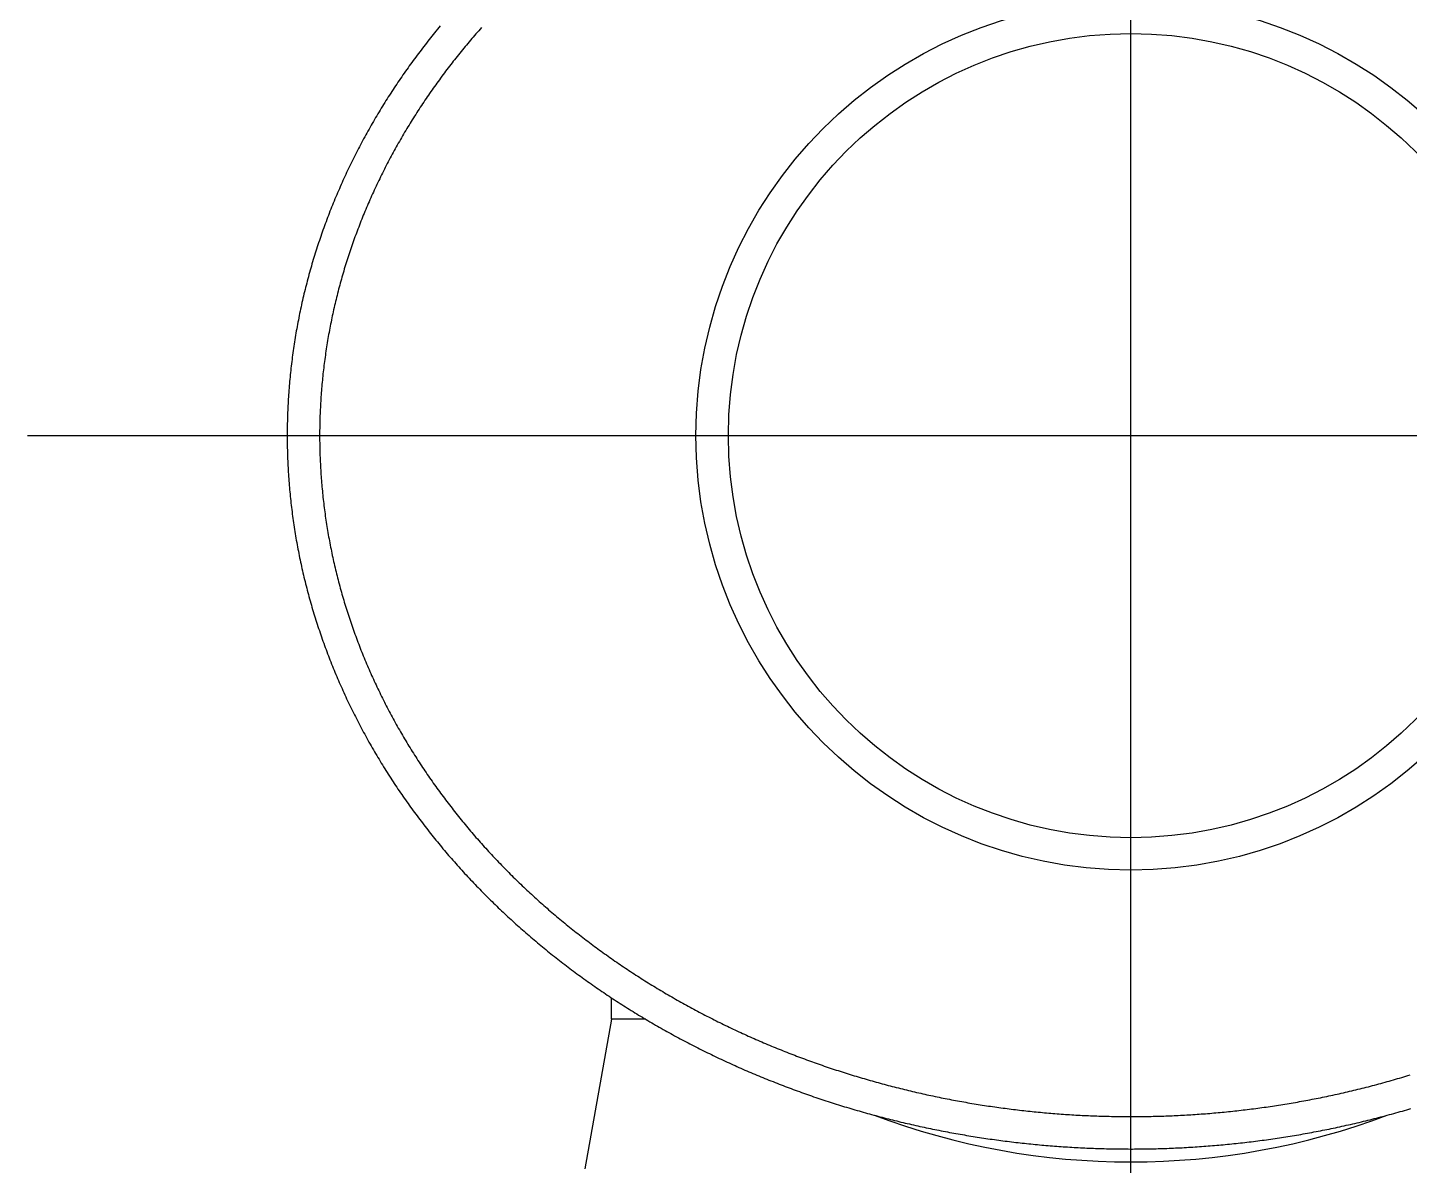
# Model space of a CAD drawing. Extents: x -10.3 to 48.9, y -18.9 to 23.3.
# Drawn here: x 31.92 to 42.57, y 10.07 to 18.85 of the extents above; entities that cross this region are included whole.
import ezdxf

# ---------------------------------------------------------------- set-up
doc = ezdxf.new("R2010")
doc.units = 0
doc.linetypes.add('CENTER', pattern=[50.8, 31.75, -6.35, 6.35, -6.35])
doc.layers.get('0').update_dxf_attribs({"linetype": 'CONTINUOUS'})
doc.layers.add('CENTER', color=1, linetype='CENTER')

msp = doc.modelspace()

# ---------------------------------------------------------------- linework, layer by layer
at = {"color": 7, "linetype": 'CONTINUOUS'}
for p, q in [((36.419786, 11.2), (36.419786, 11.364752)), ((36.419786, 11.2), (36.21394, 10.047263)), ((36.682548, 11.2), (36.419786, 11.2))]:
    msp.add_line(p, q, dxfattribs=at)
at = {"color": 7}
for points in [[(35.0985, 18.8585, 0), (35.0877, 18.8455, 0), (35.077, 18.8324, 0), (35.0663, 18.8194, 0), (35.0557, 18.8062, 0), (35.045, 18.7931, 0), (35.0345, 18.7799, 0), (35.0239, 18.7666, 0), (35.0134, 18.7534, 0), (35.003, 18.7401, 0), (34.9926, 18.7267, 0), (34.9822, 18.7134, 0), (34.9718, 18.7, 0), (34.9615, 18.6865, 0), (34.9513, 18.673, 0), (34.9411, 18.6595, 0), (34.9309, 18.646, 0), (34.9207, 18.6324, 0), (34.9106, 18.6188, 0), (34.9006, 18.6052, 0), (34.8906, 18.5915, 0), (34.8806, 18.5778, 0), (34.8707, 18.5641, 0), (34.8608, 18.5503, 0), (34.8509, 18.5365, 0), (34.8411, 18.5227, 0), (34.8313, 18.5088, 0), (34.8216, 18.4949, 0), (34.8119, 18.481, 0), (34.8023, 18.467, 0), (34.7927, 18.453, 0), (34.7831, 18.439, 0), (34.7736, 18.4249, 0), (34.7641, 18.4108, 0), (34.7547, 18.3967, 0), (34.7453, 18.3825, 0), (34.736, 18.3683, 0), (34.7267, 18.3541, 0), (34.7174, 18.3398, 0), (34.7082, 18.3256, 0), (34.6991, 18.3112, 0), (34.6899, 18.2969, 0), (34.6809, 18.2825, 0), (34.6718, 18.2681, 0), (34.6629, 18.2536, 0), (34.6539, 18.2391, 0), (34.645, 18.2246, 0), (34.6362, 18.2101, 0), (34.6274, 18.1955, 0), (34.6186, 18.1809, 0), (34.6099, 18.1662, 0), (34.6012, 18.1515, 0), (34.5926, 18.1368, 0), (34.584, 18.1221, 0), (34.5755, 18.1073, 0), (34.567, 18.0925, 0), (34.5586, 18.0777, 0), (34.5502, 18.0628, 0), (34.5418, 18.0479, 0), (34.5335, 18.033, 0), (34.5253, 18.018, 0), (34.5171, 18.003, 0), (34.5089, 17.988, 0), (34.5008, 17.973, 0), (34.4928, 17.9579, 0), (34.4848, 17.9428, 0), (34.4768, 17.9276, 0), (34.4689, 17.9125, 0), (34.4611, 17.8973, 0), (34.4533, 17.882, 0), (34.4455, 17.8668, 0), (34.4378, 17.8515, 0), (34.4302, 17.8362, 0), (34.4226, 17.8209, 0), (34.415, 17.8055, 0), (34.4075, 17.7901, 0), (34.4001, 17.7747, 0), (34.3927, 17.7593, 0), (34.3853, 17.7438, 0), (34.378, 17.7283, 0), (34.3708, 17.7128, 0), (34.3636, 17.6973, 0), (34.3565, 17.6817, 0), (34.3494, 17.6661, 0), (34.3424, 17.6505, 0), (34.3354, 17.6348, 0), (34.3285, 17.6191, 0), (34.3216, 17.6035, 0), (34.3148, 17.5877, 0), (34.308, 17.572, 0), (34.3013, 17.5562, 0), (34.2946, 17.5404, 0), (34.288, 17.5246, 0), (34.2815, 17.5088, 0), (34.275, 17.4929, 0), (34.2685, 17.477, 0), (34.2621, 17.4611, 0), (34.2558, 17.4452, 0), (34.2495, 17.4292, 0), (34.2433, 17.4133, 0), (34.2371, 17.3973, 0), (34.231, 17.3813, 0), (34.225, 17.3652, 0), (34.219, 17.3492, 0), (34.213, 17.3331, 0), (34.2071, 17.317, 0), (34.2013, 17.3009, 0), (34.1955, 17.2847, 0), (34.1898, 17.2686, 0), (34.1842, 17.2524, 0), (34.1785, 17.2362, 0), (34.173, 17.2199, 0), (34.1675, 17.2037, 0), (34.1621, 17.1874, 0), (34.1567, 17.1712, 0), (34.1514, 17.1549, 0), (34.1461, 17.1386, 0), (34.1409, 17.1222, 0), (34.1358, 17.1059, 0), (34.1307, 17.0895, 0), (34.1256, 17.0731, 0), (34.1207, 17.0567, 0), (34.1158, 17.0403, 0), (34.1109, 17.0238, 0), (34.1061, 17.0074, 0), (34.1014, 16.9909, 0), (34.0967, 16.9744, 0), (34.0921, 16.9579, 0), (34.0875, 16.9414, 0), (34.083, 16.9249, 0), (34.0786, 16.9083, 0), (34.0742, 16.8918, 0), (34.0699, 16.8752, 0), (34.0656, 16.8586, 0), (34.0614, 16.842, 0), (34.0573, 16.8253, 0), (34.0532, 16.8087, 0), (34.0492, 16.7921, 0), (34.0453, 16.7754, 0), (34.0414, 16.7587, 0), (34.0375, 16.742, 0), (34.0338, 16.7253, 0), (34.03, 16.7086, 0), (34.0264, 16.6919, 0), (34.0228, 16.6752, 0), (34.0193, 16.6584, 0), (34.0158, 16.6416, 0), (34.0124, 16.6249, 0), (34.009, 16.6081, 0), (34.0058, 16.5913, 0), (34.0025, 16.5745, 0), (33.9994, 16.5577, 0), (33.9963, 16.5409, 0), (33.9932, 16.524, 0), (33.9902, 16.5072, 0), (33.9873, 16.4903, 0), (33.9845, 16.4735, 0), (33.9817, 16.4566, 0), (33.9789, 16.4397, 0), (33.9762, 16.4228, 0), (33.9736, 16.4059, 0), (33.9711, 16.389, 0), (33.9686, 16.3721, 0), (33.9662, 16.3552, 0), (33.9638, 16.3383, 0), (33.9615, 16.3213, 0), (33.9592, 16.3044, 0), (33.957, 16.2874, 0), (33.9549, 16.2705, 0), (33.9529, 16.2535, 0), (33.9509, 16.2365, 0), (33.9489, 16.2196, 0), (33.9471, 16.2026, 0), (33.9452, 16.1856, 0), (33.9435, 16.1686, 0), (33.9418, 16.1516, 0), (33.9402, 16.1346, 0), (33.9386, 16.1176, 0), (33.9371, 16.1006, 0), (33.9357, 16.0836, 0), (33.9343, 16.0665, 0), (33.933, 16.0495, 0), (33.9317, 16.0325, 0), (33.9305, 16.0155, 0), (33.9294, 15.9984, 0), (33.9283, 15.9814, 0), (33.9273, 15.9643, 0), (33.9264, 15.9473, 0), (33.9255, 15.9303, 0), (33.9247, 15.9132, 0), (33.9239, 15.8962, 0), (33.9232, 15.8791, 0), (33.9226, 15.862, 0), (33.922, 15.845, 0), (33.9215, 15.8279, 0), (33.9211, 15.8109, 0), (33.9207, 15.7938, 0), (33.9204, 15.7768, 0), (33.9202, 15.7597, 0), (33.92, 15.7426, 0), (33.9199, 15.7256, 0), (33.9198, 15.7085, 0), (33.9198, 15.6915, 0), (33.9199, 15.6744, 0), (33.92, 15.6573, 0), (33.9202, 15.6403, 0), (33.9204, 15.6232, 0), (33.9207, 15.6062, 0), (33.9211, 15.5891, 0), (33.9216, 15.572, 0), (33.9221, 15.555, 0), (33.9226, 15.5379, 0), (33.9233, 15.5209, 0), (33.924, 15.5038, 0), (33.9247, 15.4868, 0), (33.9255, 15.4697, 0), (33.9264, 15.4527, 0), (33.9273, 15.4356, 0), (33.9283, 15.4186, 0), (33.9294, 15.4016, 0), (33.9305, 15.3845, 0), (33.9317, 15.3675, 0), (33.933, 15.3505, 0), (33.9343, 15.3334, 0), (33.9357, 15.3164, 0), (33.9371, 15.2994, 0), (33.9386, 15.2824, 0), (33.9402, 15.2654, 0), (33.9418, 15.2484, 0), (33.9435, 15.2314, 0), (33.9452, 15.2144, 0), (33.9471, 15.1974, 0), (33.9489, 15.1804, 0), (33.9509, 15.1635, 0), (33.9529, 15.1465, 0), (33.9549, 15.1295, 0), (33.957, 15.1126, 0), (33.9592, 15.0956, 0), (33.9615, 15.0787, 0), (33.9638, 15.0617, 0), (33.9661, 15.0448, 0), (33.9686, 15.0279, 0), (33.971, 15.011, 0), (33.9736, 14.9941, 0), (33.9762, 14.9772, 0), (33.9789, 14.9603, 0), (33.9816, 14.9434, 0), (33.9844, 14.9265, 0), (33.9873, 14.9097, 0), (33.9902, 14.8928, 0), (33.9932, 14.876, 0), (33.9962, 14.8592, 0), (33.9993, 14.8423, 0), (34.0025, 14.8255, 0), (34.0057, 14.8087, 0), (34.009, 14.7919, 0), (34.0124, 14.7751, 0), (34.0158, 14.7584, 0), (34.0192, 14.7416, 0), (34.0228, 14.7249, 0), (34.0264, 14.7081, 0), (34.03, 14.6914, 0), (34.0337, 14.6747, 0), (34.0375, 14.658, 0), (34.0413, 14.6413, 0), (34.0452, 14.6246, 0), (34.0492, 14.6079, 0), (34.0532, 14.5913, 0), (34.0573, 14.5747, 0), (34.0614, 14.558, 0), (34.0656, 14.5414, 0), (34.0699, 14.5248, 0), (34.0742, 14.5083, 0), (34.0786, 14.4917, 0), (34.083, 14.4751, 0), (34.0875, 14.4586, 0), (34.0921, 14.4421, 0), (34.0967, 14.4256, 0), (34.1014, 14.4091, 0), (34.1061, 14.3926, 0), (34.1109, 14.3762, 0), (34.1158, 14.3597, 0), (34.1207, 14.3433, 0), (34.1257, 14.3269, 0), (34.1307, 14.3105, 0), (34.1358, 14.2941, 0), (34.1409, 14.2778, 0), (34.1461, 14.2615, 0), (34.1514, 14.2451, 0), (34.1567, 14.2288, 0), (34.1621, 14.2126, 0), (34.1675, 14.1963, 0), (34.173, 14.1801, 0), (34.1786, 14.1638, 0), (34.1842, 14.1476, 0), (34.1898, 14.1314, 0), (34.1955, 14.1153, 0), (34.2013, 14.0991, 0), (34.2072, 14.083, 0), (34.213, 14.0669, 0), (34.219, 14.0508, 0), (34.225, 14.0348, 0), (34.231, 14.0187, 0), (34.2371, 14.0027, 0), (34.2433, 13.9867, 0), (34.2495, 13.9707, 0), (34.2558, 13.9548, 0), (34.2621, 13.9389, 0), (34.2685, 13.9229, 0), (34.275, 13.9071, 0), (34.2814, 13.8912, 0), (34.288, 13.8754, 0), (34.2946, 13.8595, 0), (34.3013, 13.8437, 0), (34.308, 13.828, 0), (34.3147, 13.8122, 0), (34.3215, 13.7965, 0), (34.3284, 13.7808, 0), (34.3353, 13.7651, 0), (34.3423, 13.7495, 0), (34.3493, 13.7339, 0), (34.3564, 13.7183, 0), (34.3636, 13.7027, 0), (34.3707, 13.6872, 0), (34.378, 13.6716, 0), (34.3853, 13.6562, 0), (34.3926, 13.6407, 0), (34.4, 13.6252, 0), (34.4075, 13.6098, 0), (34.415, 13.5944, 0), (34.4225, 13.5791, 0), (34.4301, 13.5638, 0), (34.4378, 13.5485, 0), (34.4455, 13.5332, 0), (34.4532, 13.5179, 0), (34.461, 13.5027, 0), (34.4689, 13.4875, 0), (34.4768, 13.4724, 0), (34.4848, 13.4572, 0), (34.4928, 13.4421, 0), (34.5008, 13.4271, 0), (34.5089, 13.412, 0), (34.5171, 13.397, 0), (34.5253, 13.382, 0), (34.5335, 13.3671, 0), (34.5418, 13.3522, 0), (34.5501, 13.3373, 0), (34.5585, 13.3224, 0), (34.567, 13.3076, 0), (34.5754, 13.2928, 0), (34.584, 13.278, 0), (34.5925, 13.2633, 0), (34.6012, 13.2486, 0), (34.6098, 13.2339, 0), (34.6185, 13.2193, 0), (34.6273, 13.2046, 0), (34.6361, 13.1901, 0), (34.645, 13.1755, 0), (34.6539, 13.161, 0), (34.6628, 13.1465, 0), (34.6718, 13.132, 0), (34.6808, 13.1176, 0), (34.6899, 13.1032, 0), (34.699, 13.0889, 0), (34.7082, 13.0745, 0), (34.7174, 13.0602, 0), (34.7267, 13.046, 0), (34.736, 13.0317, 0), (34.7453, 13.0175, 0), (34.7547, 13.0034, 0), (34.7641, 12.9892, 0), (34.7736, 12.9751, 0), (34.7831, 12.9611, 0), (34.7927, 12.947, 0), (34.8023, 12.933, 0), (34.8119, 12.919, 0), (34.8216, 12.9051, 0), (34.8314, 12.8912, 0), (34.8411, 12.8773, 0), (34.851, 12.8635, 0), (34.8608, 12.8497, 0), (34.8707, 12.8359, 0), (34.8806, 12.8221, 0), (34.8906, 12.8084, 0), (34.9006, 12.7947, 0), (34.9107, 12.7811, 0), (34.9208, 12.7675, 0), (34.931, 12.7539, 0), (34.9411, 12.7404, 0), (34.9514, 12.7269, 0), (34.9616, 12.7134, 0), (34.9719, 12.7, 0), (34.9823, 12.6866, 0), (34.9926, 12.6732, 0), (35.0031, 12.6598, 0), (35.0135, 12.6465, 0), (35.024, 12.6333, 0), (35.0346, 12.62, 0), (35.0451, 12.6068, 0), (35.0557, 12.5937, 0), (35.0664, 12.5806, 0), (35.0771, 12.5675, 0), (35.0878, 12.5544, 0), (35.0986, 12.5414, 0), (35.1094, 12.5284, 0), (35.1202, 12.5154, 0), (35.1311, 12.5025, 0), (35.142, 12.4896, 0), (35.1529, 12.4768, 0), (35.1639, 12.464, 0), (35.175, 12.4512, 0), (35.186, 12.4384, 0), (35.1971, 12.4257, 0), (35.2083, 12.413, 0), (35.2194, 12.4004, 0), (35.2306, 12.3878, 0), (35.2419, 12.3752, 0), (35.2532, 12.3627, 0), (35.2645, 12.3502, 0), (35.2758, 12.3377, 0), (35.2872, 12.3252, 0), (35.2987, 12.3128, 0), (35.3101, 12.3005, 0), (35.3216, 12.2881, 0), (35.3332, 12.2758, 0), (35.3447, 12.2636, 0), (35.3563, 12.2513, 0), (35.368, 12.2391, 0), (35.3796, 12.227, 0), (35.3913, 12.2148, 0), (35.4031, 12.2027, 0), (35.4149, 12.1907, 0), (35.4267, 12.1786, 0), (35.4385, 12.1667, 0), (35.4504, 12.1547, 0), (35.4623, 12.1428, 0), (35.4743, 12.1309, 0), (35.4862, 12.119, 0), (35.4983, 12.1072, 0), (35.5103, 12.0954, 0), (35.5224, 12.0837, 0), (35.5345, 12.072, 0), (35.5466, 12.0603, 0), (35.5588, 12.0487, 0), (35.571, 12.0371, 0), (35.5833, 12.0255, 0), (35.5956, 12.0139, 0), (35.6079, 12.0024, 0), (35.6202, 11.991, 0), (35.6326, 11.9795, 0), (35.645, 11.9681, 0), (35.6574, 11.9568, 0), (35.6699, 11.9455, 0), (35.6824, 11.9342, 0), (35.6949, 11.9229, 0), (35.7075, 11.9117, 0), (35.7201, 11.9005, 0), (35.7327, 11.8894, 0), (35.7454, 11.8782, 0), (35.7581, 11.8672, 0), (35.7708, 11.8561, 0), (35.7835, 11.8451, 0), (35.7963, 11.8341, 0), (35.8091, 11.8232, 0), (35.822, 11.8123, 0), (35.8348, 11.8014, 0), (35.8477, 11.7906, 0), (35.8607, 11.7798, 0), (35.8736, 11.769, 0), (35.8866, 11.7583, 0), (35.8996, 11.7476, 0), (35.9127, 11.737, 0), (35.9257, 11.7264, 0), (35.9388, 11.7158, 0), (35.952, 11.7052, 0), (35.9651, 11.6947, 0), (35.9783, 11.6843, 0), (35.9915, 11.6738, 0), (36.0048, 11.6634, 0), (36.0181, 11.653, 0), (36.0314, 11.6427, 0), (36.0447, 11.6324, 0), (36.058, 11.6222, 0), (36.0714, 11.6119, 0), (36.0848, 11.6018, 0), (36.0983, 11.5916, 0), (36.1118, 11.5815, 0), (36.1252, 11.5714, 0), (36.1388, 11.5614, 0), (36.1523, 11.5514, 0), (36.1659, 11.5414, 0), (36.1795, 11.5315, 0), (36.1931, 11.5216, 0), (36.2068, 11.5117, 0), (36.2204, 11.5019, 0), (36.2342, 11.4921, 0), (36.2479, 11.4824, 0), (36.2616, 11.4727, 0), (36.2754, 11.463, 0), (36.2892, 11.4533, 0), (36.3031, 11.4437, 0), (36.3169, 11.4342, 0), (36.3308, 11.4246, 0), (36.3447, 11.4151, 0), (36.3586, 11.4057, 0), (36.3726, 11.3963, 0), (36.3866, 11.3869, 0), (36.4006, 11.3775, 0), (36.4146, 11.3682, 0), (36.4286, 11.3589, 0), (36.4427, 11.3497, 0), (36.4568, 11.3405, 0), (36.4709, 11.3313, 0), (36.4851, 11.3222, 0), (36.4992, 11.3131, 0), (36.5134, 11.3041, 0), (36.5276, 11.2951, 0), (36.5419, 11.2861, 0), (36.5561, 11.2771, 0), (36.5704, 11.2682, 0), (36.5847, 11.2594, 0), (36.599, 11.2505, 0), (36.6134, 11.2417, 0), (36.6277, 11.233, 0), (36.6421, 11.2243, 0), (36.6565, 11.2156, 0), (36.671, 11.2069, 0), (36.6854, 11.1983, 0), (36.6999, 11.1898, 0), (36.7144, 11.1812, 0), (36.7289, 11.1727, 0), (36.7434, 11.1643, 0), (36.758, 11.1558, 0), (36.7726, 11.1475, 0), (36.7872, 11.1391, 0), (36.8018, 11.1308, 0), (36.8164, 11.1225, 0), (36.8311, 11.1143, 0), (36.8457, 11.1061, 0), (36.8604, 11.0979, 0), (36.8751, 11.0898, 0), (36.8899, 11.0817, 0), (36.9046, 11.0737, 0), (36.9194, 11.0657, 0), (36.9342, 11.0577, 0), (36.949, 11.0497, 0), (36.9638, 11.0418, 0), (36.9786, 11.034, 0), (36.9935, 11.0262, 0), (37.0084, 11.0184, 0), (37.0233, 11.0106, 0), (37.0382, 11.0029, 0), (37.0531, 10.9952, 0), (37.0681, 10.9876, 0), (37.083, 10.98, 0), (37.098, 10.9724, 0), (37.113, 10.9649, 0), (37.128, 10.9574, 0), (37.1431, 10.95, 0), (37.1581, 10.9426, 0), (37.1732, 10.9352, 0), (37.1882, 10.9279, 0), (37.2033, 10.9206, 0), (37.2185, 10.9133, 0), (37.2336, 10.9061, 0), (37.2487, 10.8989, 0), (37.2639, 10.8918, 0), (37.2791, 10.8847, 0), (37.2942, 10.8776, 0), (37.3095, 10.8706, 0), (37.3247, 10.8636, 0), (37.3399, 10.8566, 0), (37.3552, 10.8497, 0), (37.3704, 10.8428, 0), (37.3857, 10.8359, 0), (37.401, 10.8291, 0), (37.4163, 10.8224, 0), (37.4316, 10.8156, 0), (37.447, 10.8089, 0), (37.4623, 10.8023, 0), (37.4777, 10.7956, 0), (37.4931, 10.7891, 0), (37.5085, 10.7825, 0), (37.5239, 10.776, 0), (37.5393, 10.7695, 0), (37.5547, 10.7631, 0), (37.5702, 10.7567, 0), (37.5856, 10.7503, 0), (37.6011, 10.744, 0), (37.6166, 10.7377, 0), (37.6321, 10.7315, 0), (37.6476, 10.7252, 0), (37.6632, 10.7191, 0), (37.6787, 10.7129, 0), (37.6943, 10.7068, 0), (37.7099, 10.7008, 0), (37.7254, 10.6947, 0), (37.741, 10.6887, 0), (37.7567, 10.6828, 0), (37.7723, 10.6769, 0), (37.7879, 10.671, 0), (37.8036, 10.6652, 0), (37.8192, 10.6593, 0), (37.8349, 10.6536, 0), (37.8506, 10.6478, 0), (37.8663, 10.6421, 0), (37.882, 10.6365, 0), (37.8977, 10.6309, 0), (37.9135, 10.6253, 0), (37.9292, 10.6197, 0), (37.945, 10.6142, 0), (37.9607, 10.6088, 0), (37.9765, 10.6033, 0), (37.9923, 10.5979, 0), (38.0081, 10.5925, 0), (38.0239, 10.5872, 0), (38.0398, 10.5819, 0), (38.0556, 10.5767, 0), (38.0715, 10.5715, 0), (38.0873, 10.5663, 0), (38.1032, 10.5611, 0), (38.1191, 10.556, 0), (38.135, 10.551, 0), (38.1509, 10.5459, 0), (38.1668, 10.5409, 0), (38.1827, 10.536, 0), (38.1987, 10.5311, 0), (38.2146, 10.5262, 0), (38.2306, 10.5213, 0), (38.2466, 10.5165, 0), (38.2626, 10.5117, 0), (38.2785, 10.507, 0), (38.2945, 10.5023, 0), (38.3106, 10.4976, 0), (38.3266, 10.493, 0), (38.3426, 10.4884, 0), (38.3587, 10.4838, 0), (38.3747, 10.4793, 0), (38.3908, 10.4748, 0), (38.4068, 10.4704, 0), (38.4229, 10.466, 0), (38.439, 10.4616, 0), (38.4551, 10.4573, 0), (38.4712, 10.453, 0), (38.4873, 10.4487, 0), (38.5035, 10.4445, 0), (38.5196, 10.4403, 0), (38.5357, 10.4361, 0), (38.5519, 10.432, 0), (38.5681, 10.4279, 0), (38.5842, 10.4239, 0), (38.6004, 10.4198, 0), (38.6166, 10.4159, 0), (38.6328, 10.4119, 0), (38.649, 10.408, 0), (38.6652, 10.4042, 0), (38.6814, 10.4003, 0), (38.6977, 10.3965, 0), (38.7139, 10.3928, 0), (38.7302, 10.3891, 0), (38.7464, 10.3854, 0), (38.7627, 10.3817, 0), (38.7789, 10.3781, 0), (38.7952, 10.3745, 0), (38.8115, 10.371, 0), (38.8278, 10.3675, 0), (38.8441, 10.364, 0), (38.8604, 10.3606, 0), (38.8767, 10.3572, 0), (38.893, 10.3539, 0), (38.9094, 10.3505, 0), (38.9257, 10.3473, 0), (38.9421, 10.344, 0), (38.9584, 10.3408, 0), (38.9748, 10.3376, 0), (38.9911, 10.3345, 0), (39.0075, 10.3314, 0), (39.0239, 10.3283, 0), (39.0403, 10.3253, 0), (39.0567, 10.3223, 0), (39.0731, 10.3193, 0), (39.0895, 10.3164, 0), (39.1059, 10.3135, 0), (39.1223, 10.3107, 0), (39.1387, 10.3079, 0), (39.1552, 10.3051, 0), (39.1716, 10.3023, 0), (39.188, 10.2996, 0), (39.2045, 10.297, 0), (39.2209, 10.2943, 0), (39.2374, 10.2918, 0), (39.2539, 10.2892, 0), (39.2703, 10.2867, 0), (39.2868, 10.2842, 0), (39.3033, 10.2817, 0), (39.3198, 10.2793, 0), (39.3363, 10.2769, 0), (39.3527, 10.2746, 0), (39.3693, 10.2723, 0), (39.3858, 10.27, 0), (39.4023, 10.2678, 0), (39.4188, 10.2656, 0), (39.4353, 10.2634, 0), (39.4518, 10.2613, 0), (39.4684, 10.2592, 0), (39.4849, 10.2572, 0), (39.5014, 10.2552, 0), (39.518, 10.2532, 0), (39.5345, 10.2512, 0), (39.5511, 10.2493, 0), (39.5676, 10.2475, 0), (39.5842, 10.2456, 0), (39.6008, 10.2438, 0), (39.6173, 10.2421, 0), (39.6339, 10.2403, 0), (39.6505, 10.2387, 0), (39.667, 10.237, 0), (39.6836, 10.2354, 0), (39.7002, 10.2338, 0), (39.7168, 10.2323, 0), (39.7334, 10.2307, 0), (39.75, 10.2293, 0), (39.7666, 10.2278, 0), (39.7832, 10.2264, 0), (39.7998, 10.2251, 0), (39.8164, 10.2237, 0), (39.833, 10.2225, 0), (39.8496, 10.2212, 0), (39.8663, 10.22, 0), (39.8829, 10.2188, 0), (39.8995, 10.2176, 0), (39.9161, 10.2165, 0), (39.9327, 10.2155, 0), (39.9494, 10.2144, 0), (39.966, 10.2134, 0), (39.9826, 10.2125, 0), (39.9993, 10.2115, 0), (40.0159, 10.2106, 0), (40.0325, 10.2098, 0), (40.0492, 10.2089, 0), (40.0658, 10.2082, 0), (40.0824, 10.2074, 0), (40.0991, 10.2067, 0), (40.1157, 10.206, 0), (40.1324, 10.2054, 0), (40.149, 10.2048, 0), (40.1657, 10.2042, 0), (40.1823, 10.2036, 0), (40.1989, 10.2031, 0), (40.2156, 10.2027, 0), (40.2322, 10.2023, 0), (40.2489, 10.2019, 0), (40.2655, 10.2015, 0), (40.2822, 10.2012, 0), (40.2988, 10.2009, 0), (40.3155, 10.2007, 0), (40.3321, 10.2004, 0), (40.3488, 10.2003, 0), (40.3655, 10.2001, 0), (40.3821, 10.2, 0), (40.3988, 10.2, 0), (40.4154, 10.1999, 0), (40.4321, 10.1999, 0), (40.4487, 10.2, 0), (40.4654, 10.2001, 0), (40.4821, 10.2002, 0), (40.4987, 10.2003, 0), (40.5154, 10.2005, 0), (40.532, 10.2007, 0), (40.5487, 10.201, 0), (40.5654, 10.2013, 0), (40.582, 10.2016, 0), (40.5987, 10.202, 0), (40.6153, 10.2024, 0), (40.632, 10.2029, 0), (40.6487, 10.2033, 0), (40.6653, 10.2038, 0), (40.682, 10.2044, 0), (40.6987, 10.205, 0), (40.7153, 10.2056, 0), (40.732, 10.2063, 0), (40.7487, 10.207, 0), (40.7653, 10.2077, 0), (40.782, 10.2085, 0), (40.7986, 10.2093, 0), (40.8153, 10.2101, 0), (40.832, 10.211, 0), (40.8486, 10.2119, 0), (40.8653, 10.2129, 0), (40.882, 10.2139, 0), (40.8986, 10.2149, 0), (40.9153, 10.2159, 0), (40.932, 10.217, 0), (40.9486, 10.2182, 0), (40.9653, 10.2193, 0), (40.9819, 10.2206, 0), (40.9986, 10.2218, 0), (41.0153, 10.2231, 0), (41.0319, 10.2244, 0), (41.0486, 10.2258, 0), (41.0653, 10.2271, 0), (41.0819, 10.2286, 0), (41.0986, 10.23, 0), (41.1152, 10.2315, 0), (41.1319, 10.2331, 0), (41.1486, 10.2347, 0), (41.1652, 10.2363, 0), (41.1819, 10.2379, 0), (41.1985, 10.2396, 0), (41.2152, 10.2413, 0), (41.2318, 10.2431, 0), (41.2485, 10.2449, 0), (41.2651, 10.2467, 0), (41.2818, 10.2486, 0), (41.2984, 10.2505, 0), (41.3151, 10.2524, 0), (41.3317, 10.2544, 0), (41.3484, 10.2564, 0), (41.365, 10.2585, 0), (41.3817, 10.2606, 0), (41.3983, 10.2627, 0), (41.415, 10.2648, 0), (41.4316, 10.267, 0), (41.4483, 10.2693, 0), (41.4649, 10.2716, 0), (41.4816, 10.2739, 0), (41.4982, 10.2762, 0), (41.5149, 10.2786, 0), (41.5315, 10.281, 0), (41.5481, 10.2835, 0), (41.5648, 10.286, 0), (41.5814, 10.2885, 0), (41.5981, 10.2911, 0), (41.6147, 10.2937, 0), (41.6314, 10.2963, 0), (41.648, 10.299, 0), (41.6646, 10.3018, 0), (41.6813, 10.3045, 0), (41.6979, 10.3073, 0), (41.7146, 10.3102, 0), (41.7312, 10.313, 0), (41.7478, 10.3159, 0), (41.7645, 10.3189, 0), (41.7811, 10.3219, 0), (41.7978, 10.3249, 0), (41.8144, 10.328, 0), (41.831, 10.3311, 0), (41.8477, 10.3342, 0), (41.8643, 10.3374, 0), (41.881, 10.3406, 0), (41.8976, 10.3439, 0), (41.9142, 10.3472, 0), (41.9309, 10.3505, 0), (41.9475, 10.3539, 0), (41.9641, 10.3573, 0), (41.9808, 10.3608, 0), (41.9974, 10.3643, 0), (42.014, 10.3678, 0), (42.0307, 10.3714, 0), (42.0473, 10.375, 0), (42.0639, 10.3787, 0), (42.0805, 10.3824, 0), (42.0972, 10.3861, 0), (42.1138, 10.3899, 0), (42.1304, 10.3937, 0), (42.1471, 10.3976, 0), (42.1637, 10.4015, 0), (42.1803, 10.4054, 0), (42.1969, 10.4094, 0), (42.2136, 10.4134, 0), (42.2302, 10.4175, 0), (42.2468, 10.4216, 0), (42.2634, 10.4257, 0), (42.2801, 10.4299, 0), (42.2967, 10.4341, 0), (42.3133, 10.4384, 0), (42.3299, 10.4427, 0), (42.3465, 10.447, 0), (42.3631, 10.4514, 0), (42.3798, 10.4559, 0), (42.3964, 10.4603, 0), (42.413, 10.4648, 0), (42.4296, 10.4694, 0), (42.4462, 10.474, 0), (42.4628, 10.4786, 0), (42.4795, 10.4833, 0), (42.4961, 10.488, 0), (42.5127, 10.4928, 0), (42.5293, 10.4976, 0), (42.5459, 10.5025, 0), (42.5625, 10.5074, 0), (42.5791, 10.5123, 0)], [(35.4172, 18.8458, 0), (35.4065, 18.8338, 0), (35.3958, 18.8217, 0), (35.3852, 18.8096, 0), (35.3746, 18.7974, 0), (35.364, 18.7852, 0), (35.3535, 18.773, 0), (35.343, 18.7607, 0), (35.3325, 18.7484, 0), (35.322, 18.7361, 0), (35.3117, 18.7238, 0), (35.3013, 18.7114, 0), (35.291, 18.699, 0), (35.2807, 18.6865, 0), (35.2704, 18.6741, 0), (35.2602, 18.6616, 0), (35.25, 18.649, 0), (35.2399, 18.6364, 0), (35.2298, 18.6238, 0), (35.2198, 18.6112, 0), (35.2097, 18.5985, 0), (35.1997, 18.5858, 0), (35.1898, 18.5731, 0), (35.1799, 18.5603, 0), (35.17, 18.5475, 0), (35.1602, 18.5347, 0), (35.1504, 18.5219, 0), (35.1406, 18.509, 0), (35.1309, 18.4961, 0), (35.1212, 18.4831, 0), (35.1116, 18.4701, 0), (35.102, 18.4571, 0), (35.0925, 18.4441, 0), (35.0829, 18.431, 0), (35.0735, 18.4179, 0), (35.064, 18.4048, 0), (35.0546, 18.3916, 0), (35.0453, 18.3784, 0), (35.036, 18.3652, 0), (35.0267, 18.3519, 0), (35.0174, 18.3386, 0), (35.0083, 18.3253, 0), (34.9991, 18.312, 0), (34.99, 18.2986, 0), (34.9809, 18.2852, 0), (34.9719, 18.2718, 0), (34.9629, 18.2583, 0), (34.954, 18.2448, 0), (34.9451, 18.2313, 0), (34.9362, 18.2177, 0), (34.9274, 18.2041, 0), (34.9186, 18.1905, 0), (34.9099, 18.1768, 0), (34.9012, 18.1632, 0), (34.8925, 18.1495, 0), (34.8839, 18.1357, 0), (34.8754, 18.1219, 0), (34.8669, 18.1081, 0), (34.8584, 18.0943, 0), (34.85, 18.0805, 0), (34.8416, 18.0666, 0), (34.8332, 18.0527, 0), (34.8249, 18.0387, 0), (34.8167, 18.0247, 0), (34.8085, 18.0107, 0), (34.8003, 17.9967, 0), (34.7922, 17.9826, 0), (34.7841, 17.9685, 0), (34.7761, 17.9544, 0), (34.7681, 17.9403, 0), (34.7601, 17.9261, 0), (34.7522, 17.9119, 0), (34.7444, 17.8977, 0), (34.7366, 17.8834, 0), (34.7288, 17.8691, 0), (34.7211, 17.8548, 0), (34.7135, 17.8404, 0), (34.7059, 17.8261, 0), (34.6983, 17.8117, 0), (34.6908, 17.7973, 0), (34.6833, 17.7828, 0), (34.6759, 17.7683, 0), (34.6685, 17.7538, 0), (34.6612, 17.7393, 0), (34.6539, 17.7247, 0), (34.6467, 17.7102, 0), (34.6395, 17.6956, 0), (34.6324, 17.6809, 0), (34.6253, 17.6663, 0), (34.6183, 17.6516, 0), (34.6113, 17.6369, 0), (34.6044, 17.6222, 0), (34.5975, 17.6074, 0), (34.5907, 17.5927, 0), (34.5839, 17.5779, 0), (34.5772, 17.5631, 0), (34.5705, 17.5482, 0), (34.5639, 17.5333, 0), (34.5573, 17.5185, 0), (34.5507, 17.5036, 0), (34.5443, 17.4886, 0), (34.5378, 17.4737, 0), (34.5315, 17.4587, 0), (34.5251, 17.4437, 0), (34.5189, 17.4287, 0), (34.5127, 17.4136, 0), (34.5065, 17.3986, 0), (34.5004, 17.3835, 0), (34.4943, 17.3684, 0), (34.4883, 17.3533, 0), (34.4823, 17.3381, 0), (34.4764, 17.323, 0), (34.4706, 17.3078, 0), (34.4648, 17.2926, 0), (34.459, 17.2774, 0), (34.4533, 17.2621, 0), (34.4477, 17.2469, 0), (34.4421, 17.2316, 0), (34.4366, 17.2163, 0), (34.4311, 17.201, 0), (34.4257, 17.1856, 0), (34.4203, 17.1703, 0), (34.415, 17.1549, 0), (34.4097, 17.1395, 0), (34.4045, 17.1241, 0), (34.3993, 17.1087, 0), (34.3942, 17.0932, 0), (34.3892, 17.0778, 0), (34.3842, 17.0623, 0), (34.3793, 17.0468, 0), (34.3744, 17.0313, 0), (34.3696, 17.0158, 0), (34.3648, 17.0002, 0), (34.3601, 16.9847, 0), (34.3554, 16.9691, 0), (34.3508, 16.9535, 0), (34.3463, 16.9379, 0), (34.3418, 16.9223, 0), (34.3373, 16.9067, 0), (34.333, 16.891, 0), (34.3286, 16.8754, 0), (34.3244, 16.8597, 0), (34.3202, 16.844, 0), (34.316, 16.8283, 0), (34.3119, 16.8126, 0), (34.3079, 16.7969, 0), (34.3039, 16.7811, 0), (34.3, 16.7654, 0), (34.2961, 16.7496, 0), (34.2923, 16.7338, 0), (34.2886, 16.7181, 0), (34.2849, 16.7023, 0), (34.2813, 16.6865, 0), (34.2777, 16.6706, 0), (34.2742, 16.6548, 0), (34.2707, 16.639, 0), (34.2673, 16.6231, 0), (34.264, 16.6072, 0), (34.2607, 16.5914, 0), (34.2575, 16.5755, 0), (34.2543, 16.5596, 0), (34.2512, 16.5437, 0), (34.2481, 16.5278, 0), (34.2451, 16.5118, 0), (34.2422, 16.4959, 0), (34.2393, 16.48, 0), (34.2365, 16.464, 0), (34.2337, 16.448, 0), (34.231, 16.4321, 0), (34.2283, 16.4161, 0), (34.2258, 16.4001, 0), (34.2232, 16.3841, 0), (34.2207, 16.3681, 0), (34.2183, 16.3521, 0), (34.216, 16.3361, 0), (34.2137, 16.3201, 0), (34.2114, 16.3041, 0), (34.2092, 16.288, 0), (34.2071, 16.272, 0), (34.205, 16.2559, 0), (34.203, 16.2399, 0), (34.2011, 16.2238, 0), (34.1992, 16.2078, 0), (34.1974, 16.1917, 0), (34.1956, 16.1756, 0), (34.1939, 16.1595, 0), (34.1922, 16.1435, 0), (34.1906, 16.1274, 0), (34.1891, 16.1113, 0), (34.1876, 16.0952, 0), (34.1862, 16.0791, 0), (34.1848, 16.063, 0), (34.1835, 16.0469, 0), (34.1823, 16.0308, 0), (34.1811, 16.0146, 0), (34.1799, 15.9985, 0), (34.1789, 15.9824, 0), (34.1779, 15.9663, 0), (34.1769, 15.9501, 0), (34.176, 15.934, 0), (34.1752, 15.9179, 0), (34.1744, 15.9018, 0), (34.1737, 15.8856, 0), (34.1731, 15.8695, 0), (34.1725, 15.8533, 0), (34.1719, 15.8372, 0), (34.1715, 15.8211, 0), (34.171, 15.8049, 0), (34.1707, 15.7888, 0), (34.1704, 15.7726, 0), (34.1701, 15.7565, 0), (34.17, 15.7404, 0), (34.1699, 15.7242, 0), (34.1698, 15.7081, 0), (34.1698, 15.6919, 0), (34.1699, 15.6758, 0), (34.17, 15.6596, 0), (34.1702, 15.6435, 0), (34.1704, 15.6273, 0), (34.1707, 15.6112, 0), (34.1711, 15.5951, 0), (34.1715, 15.5789, 0), (34.1719, 15.5628, 0), (34.1725, 15.5466, 0), (34.1731, 15.5305, 0), (34.1737, 15.5144, 0), (34.1744, 15.4982, 0), (34.1752, 15.4821, 0), (34.176, 15.466, 0), (34.1769, 15.4498, 0), (34.1779, 15.4337, 0), (34.1789, 15.4176, 0), (34.18, 15.4015, 0), (34.1811, 15.3853, 0), (34.1823, 15.3692, 0), (34.1835, 15.3531, 0), (34.1848, 15.337, 0), (34.1862, 15.3209, 0), (34.1876, 15.3048, 0), (34.1891, 15.2887, 0), (34.1906, 15.2726, 0), (34.1922, 15.2565, 0), (34.1939, 15.2404, 0), (34.1956, 15.2244, 0), (34.1974, 15.2083, 0), (34.1992, 15.1922, 0), (34.2011, 15.1762, 0), (34.203, 15.1601, 0), (34.205, 15.144, 0), (34.2071, 15.128, 0), (34.2092, 15.112, 0), (34.2114, 15.0959, 0), (34.2136, 15.0799, 0), (34.2159, 15.0639, 0), (34.2183, 15.0479, 0), (34.2207, 15.0319, 0), (34.2232, 15.0159, 0), (34.2257, 14.9999, 0), (34.2283, 14.9839, 0), (34.231, 14.9679, 0), (34.2337, 14.952, 0), (34.2364, 14.936, 0), (34.2393, 14.9201, 0), (34.2421, 14.9041, 0), (34.2451, 14.8882, 0), (34.2481, 14.8723, 0), (34.2511, 14.8563, 0), (34.2543, 14.8404, 0), (34.2574, 14.8245, 0), (34.2607, 14.8087, 0), (34.2639, 14.7928, 0), (34.2673, 14.7769, 0), (34.2707, 14.7611, 0), (34.2742, 14.7452, 0), (34.2777, 14.7294, 0), (34.2813, 14.7136, 0), (34.2849, 14.6978, 0), (34.2886, 14.6819, 0), (34.2923, 14.6662, 0), (34.2961, 14.6504, 0), (34.3, 14.6346, 0), (34.3039, 14.6189, 0), (34.3079, 14.6031, 0), (34.3119, 14.5874, 0), (34.316, 14.5717, 0), (34.3202, 14.556, 0), (34.3244, 14.5403, 0), (34.3287, 14.5246, 0), (34.333, 14.509, 0), (34.3374, 14.4933, 0), (34.3418, 14.4777, 0), (34.3463, 14.4621, 0), (34.3508, 14.4465, 0), (34.3554, 14.4309, 0), (34.3601, 14.4153, 0), (34.3648, 14.3998, 0), (34.3696, 14.3842, 0), (34.3744, 14.3687, 0), (34.3793, 14.3532, 0), (34.3842, 14.3377, 0), (34.3892, 14.3222, 0), (34.3943, 14.3068, 0), (34.3994, 14.2913, 0), (34.4045, 14.2759, 0), (34.4097, 14.2605, 0), (34.415, 14.2451, 0), (34.4203, 14.2297, 0), (34.4257, 14.2144, 0), (34.4311, 14.199, 0), (34.4366, 14.1837, 0), (34.4421, 14.1684, 0), (34.4477, 14.1531, 0), (34.4533, 14.1379, 0), (34.459, 14.1226, 0), (34.4648, 14.1074, 0), (34.4706, 14.0922, 0), (34.4764, 14.077, 0), (34.4823, 14.0619, 0), (34.4883, 14.0467, 0), (34.4943, 14.0316, 0), (34.5003, 14.0165, 0), (34.5065, 14.0014, 0), (34.5126, 13.9863, 0), (34.5188, 13.9713, 0), (34.5251, 13.9563, 0), (34.5314, 13.9413, 0), (34.5378, 13.9263, 0), (34.5442, 13.9113, 0), (34.5507, 13.8964, 0), (34.5572, 13.8815, 0), (34.5638, 13.8666, 0), (34.5704, 13.8518, 0), (34.5771, 13.8369, 0), (34.5838, 13.8221, 0), (34.5906, 13.8073, 0), (34.5975, 13.7925, 0), (34.6043, 13.7778, 0), (34.6113, 13.7631, 0), (34.6182, 13.7484, 0), (34.6253, 13.7337, 0), (34.6324, 13.719, 0), (34.6395, 13.7044, 0), (34.6467, 13.6898, 0), (34.6539, 13.6752, 0), (34.6612, 13.6607, 0), (34.6685, 13.6462, 0), (34.6759, 13.6317, 0), (34.6833, 13.6172, 0), (34.6908, 13.6027, 0), (34.6983, 13.5883, 0), (34.7058, 13.5739, 0), (34.7135, 13.5596, 0), (34.7211, 13.5452, 0), (34.7288, 13.5309, 0), (34.7366, 13.5166, 0), (34.7444, 13.5024, 0), (34.7522, 13.4882, 0), (34.7601, 13.474, 0), (34.7681, 13.4598, 0), (34.776, 13.4456, 0), (34.7841, 13.4315, 0), (34.7921, 13.4174, 0), (34.8003, 13.4034, 0), (34.8084, 13.3894, 0), (34.8166, 13.3754, 0), (34.8249, 13.3614, 0), (34.8332, 13.3474, 0), (34.8415, 13.3335, 0), (34.8499, 13.3196, 0), (34.8583, 13.3058, 0), (34.8668, 13.292, 0), (34.8753, 13.2782, 0), (34.8839, 13.2644, 0), (34.8925, 13.2506, 0), (34.9012, 13.2369, 0), (34.9099, 13.2232, 0), (34.9186, 13.2096, 0), (34.9274, 13.196, 0), (34.9362, 13.1824, 0), (34.9451, 13.1688, 0), (34.954, 13.1553, 0), (34.9629, 13.1418, 0), (34.9719, 13.1283, 0), (34.9809, 13.1149, 0), (34.99, 13.1014, 0), (34.9991, 13.0881, 0), (35.0083, 13.0747, 0), (35.0175, 13.0614, 0), (35.0267, 13.0481, 0), (35.036, 13.0348, 0), (35.0453, 13.0216, 0), (35.0547, 13.0084, 0), (35.0641, 12.9952, 0), (35.0735, 12.9821, 0), (35.083, 12.969, 0), (35.0925, 12.9559, 0), (35.1021, 12.9428, 0), (35.1117, 12.9298, 0), (35.1213, 12.9168, 0), (35.131, 12.9039, 0), (35.1407, 12.891, 0), (35.1505, 12.8781, 0), (35.1603, 12.8652, 0), (35.1701, 12.8524, 0), (35.18, 12.8396, 0), (35.1899, 12.8268, 0), (35.1998, 12.8141, 0), (35.2098, 12.8014, 0), (35.2198, 12.7887, 0), (35.2299, 12.7761, 0), (35.24, 12.7635, 0), (35.2501, 12.7509, 0), (35.2603, 12.7384, 0), (35.2705, 12.7259, 0), (35.2807, 12.7134, 0), (35.291, 12.7009, 0), (35.3013, 12.6885, 0), (35.3117, 12.6762, 0), (35.3221, 12.6638, 0), (35.3325, 12.6515, 0), (35.343, 12.6392, 0), (35.3535, 12.627, 0), (35.364, 12.6148, 0), (35.3746, 12.6026, 0), (35.3852, 12.5904, 0), (35.3959, 12.5783, 0), (35.4065, 12.5662, 0), (35.4173, 12.5541, 0), (35.428, 12.5421, 0), (35.4388, 12.5301, 0), (35.4496, 12.5182, 0), (35.4605, 12.5062, 0), (35.4714, 12.4943, 0), (35.4823, 12.4825, 0), (35.4933, 12.4706, 0), (35.5043, 12.4588, 0), (35.5153, 12.4471, 0), (35.5264, 12.4353, 0), (35.5375, 12.4236, 0), (35.5486, 12.412, 0), (35.5598, 12.4003, 0), (35.571, 12.3887, 0), (35.5822, 12.3771, 0), (35.5935, 12.3656, 0), (35.6048, 12.3541, 0), (35.6161, 12.3426, 0), (35.6275, 12.3312, 0), (35.6389, 12.3198, 0), (35.6503, 12.3084, 0), (35.6618, 12.297, 0), (35.6733, 12.2857, 0), (35.6848, 12.2744, 0), (35.6964, 12.2632, 0), (35.708, 12.252, 0), (35.7197, 12.2408, 0), (35.7313, 12.2296, 0), (35.743, 12.2185, 0), (35.7547, 12.2074, 0), (35.7665, 12.1964, 0), (35.7783, 12.1854, 0), (35.7901, 12.1744, 0), (35.802, 12.1634, 0), (35.8139, 12.1525, 0), (35.8258, 12.1416, 0), (35.8377, 12.1307, 0), (35.8497, 12.1199, 0), (35.8617, 12.1091, 0), (35.8738, 12.0984, 0), (35.8858, 12.0877, 0), (35.8979, 12.077, 0), (35.9101, 12.0663, 0), (35.9222, 12.0557, 0), (35.9344, 12.0451, 0), (35.9467, 12.0346, 0), (35.9589, 12.024, 0), (35.9712, 12.0135, 0), (35.9835, 12.0031, 0), (35.9959, 11.9927, 0), (36.0082, 11.9823, 0), (36.0206, 11.9719, 0), (36.0331, 11.9616, 0), (36.0455, 11.9513, 0), (36.058, 11.9411, 0), (36.0705, 11.9308, 0), (36.0831, 11.9207, 0), (36.0956, 11.9105, 0), (36.1082, 11.9004, 0), (36.1209, 11.8903, 0), (36.1335, 11.8802, 0), (36.1462, 11.8702, 0), (36.1589, 11.8602, 0), (36.1717, 11.8503, 0), (36.1844, 11.8404, 0), (36.1972, 11.8305, 0), (36.2101, 11.8206, 0), (36.2229, 11.8108, 0), (36.2358, 11.8011, 0), (36.2487, 11.7913, 0), (36.2616, 11.7816, 0), (36.2746, 11.7719, 0), (36.2876, 11.7623, 0), (36.3006, 11.7527, 0), (36.3136, 11.7431, 0), (36.3267, 11.7336, 0), (36.3398, 11.7241, 0), (36.3529, 11.7146, 0), (36.366, 11.7052, 0), (36.3792, 11.6957, 0), (36.3924, 11.6864, 0), (36.4056, 11.6771, 0), (36.4188, 11.6678, 0), (36.4321, 11.6585, 0), (36.4454, 11.6493, 0), (36.4587, 11.6401, 0), (36.472, 11.6309, 0), (36.4854, 11.6218, 0), (36.4988, 11.6127, 0), (36.5122, 11.6036, 0), (36.5256, 11.5946, 0), (36.5391, 11.5856, 0), (36.5526, 11.5767, 0), (36.5661, 11.5678, 0), (36.5796, 11.5589, 0), (36.5932, 11.55, 0), (36.6068, 11.5412, 0), (36.6204, 11.5325, 0), (36.634, 11.5237, 0), (36.6476, 11.515, 0), (36.6613, 11.5063, 0), (36.675, 11.4977, 0), (36.6887, 11.4891, 0), (36.7024, 11.4805, 0), (36.7162, 11.472, 0), (36.73, 11.4635, 0), (36.7438, 11.455, 0), (36.7576, 11.4466, 0), (36.7714, 11.4382, 0), (36.7853, 11.4299, 0), (36.7992, 11.4216, 0), (36.8131, 11.4133, 0), (36.827, 11.405, 0), (36.841, 11.3968, 0), (36.8549, 11.3886, 0), (36.8689, 11.3805, 0), (36.8829, 11.3724, 0), (36.8969, 11.3643, 0), (36.911, 11.3563, 0), (36.9251, 11.3483, 0), (36.9392, 11.3403, 0), (36.9533, 11.3324, 0), (36.9674, 11.3245, 0), (36.9815, 11.3166, 0), (36.9957, 11.3088, 0), (37.0099, 11.301, 0), (37.0241, 11.2933, 0), (37.0383, 11.2856, 0), (37.0525, 11.2779, 0), (37.0668, 11.2702, 0), (37.0811, 11.2626, 0), (37.0954, 11.2551, 0), (37.1097, 11.2475, 0), (37.124, 11.24, 0), (37.1384, 11.2326, 0), (37.1527, 11.2251, 0), (37.1671, 11.2177, 0), (37.1815, 11.2104, 0), (37.1959, 11.2031, 0), (37.2104, 11.1958, 0), (37.2248, 11.1885, 0), (37.2393, 11.1813, 0), (37.2538, 11.1741, 0), (37.2683, 11.167, 0), (37.2828, 11.1599, 0), (37.2973, 11.1528, 0), (37.3119, 11.1458, 0), (37.3264, 11.1388, 0), (37.341, 11.1318, 0), (37.3556, 11.1249, 0), (37.3702, 11.118, 0), (37.3848, 11.1112, 0), (37.3995, 11.1044, 0), (37.4141, 11.0976, 0), (37.4288, 11.0908, 0), (37.4435, 11.0841, 0), (37.4582, 11.0775, 0), (37.4729, 11.0708, 0), (37.4876, 11.0642, 0), (37.5024, 11.0576, 0), (37.5172, 11.0511, 0), (37.5319, 11.0446, 0), (37.5467, 11.0382, 0), (37.5615, 11.0317, 0), (37.5763, 11.0254, 0), (37.5912, 11.019, 0), (37.606, 11.0127, 0), (37.6209, 11.0064, 0), (37.6358, 11.0002, 0), (37.6507, 10.994, 0), (37.6656, 10.9878, 0), (37.6805, 10.9816, 0), (37.6954, 10.9755, 0), (37.7104, 10.9695, 0), (37.7253, 10.9634, 0), (37.7403, 10.9575, 0), (37.7553, 10.9515, 0), (37.7703, 10.9456, 0), (37.7853, 10.9397, 0), (37.8003, 10.9338, 0), (37.8154, 10.928, 0), (37.8304, 10.9222, 0), (37.8455, 10.9165, 0), (37.8605, 10.9108, 0), (37.8756, 10.9051, 0), (37.8907, 10.8995, 0), (37.9059, 10.8939, 0), (37.921, 10.8883, 0), (37.9361, 10.8828, 0), (37.9513, 10.8773, 0), (37.9664, 10.8718, 0), (37.9816, 10.8664, 0), (37.9968, 10.861, 0), (38.012, 10.8556, 0), (38.0272, 10.8503, 0), (38.0424, 10.845, 0), (38.0577, 10.8398, 0), (38.0729, 10.8346, 0), (38.0882, 10.8294, 0), (38.1035, 10.8242, 0), (38.1188, 10.8191, 0), (38.134, 10.8141, 0), (38.1494, 10.809, 0), (38.1647, 10.804, 0), (38.18, 10.7991, 0), (38.1953, 10.7941, 0), (38.2107, 10.7892, 0), (38.2261, 10.7844, 0), (38.2414, 10.7795, 0), (38.2568, 10.7748, 0), (38.2722, 10.77, 0), (38.2876, 10.7653, 0), (38.303, 10.7606, 0), (38.3184, 10.7559, 0), (38.3339, 10.7513, 0), (38.3493, 10.7468, 0), (38.3648, 10.7422, 0), (38.3803, 10.7377, 0), (38.3957, 10.7332, 0), (38.4112, 10.7288, 0), (38.4267, 10.7244, 0), (38.4422, 10.72, 0), (38.4577, 10.7157, 0), (38.4733, 10.7114, 0), (38.4888, 10.7071, 0), (38.5043, 10.7029, 0), (38.5199, 10.6987, 0), (38.5355, 10.6946, 0), (38.551, 10.6904, 0), (38.5666, 10.6864, 0), (38.5822, 10.6823, 0), (38.5978, 10.6783, 0), (38.6134, 10.6743, 0), (38.629, 10.6704, 0), (38.6447, 10.6664, 0), (38.6603, 10.6626, 0), (38.6759, 10.6587, 0), (38.6916, 10.6549, 0), (38.7072, 10.6511, 0), (38.7229, 10.6474, 0), (38.7386, 10.6437, 0), (38.7543, 10.64, 0), (38.77, 10.6364, 0), (38.7857, 10.6328, 0), (38.8014, 10.6293, 0), (38.8171, 10.6257, 0), (38.8328, 10.6222, 0), (38.8486, 10.6188, 0), (38.8643, 10.6154, 0), (38.8801, 10.612, 0), (38.8958, 10.6086, 0), (38.9116, 10.6053, 0), (38.9274, 10.602, 0), (38.9431, 10.5988, 0), (38.9589, 10.5956, 0), (38.9747, 10.5924, 0), (38.9905, 10.5893, 0), (39.0063, 10.5862, 0), (39.0221, 10.5831, 0), (39.038, 10.5801, 0), (39.0538, 10.5771, 0), (39.0696, 10.5741, 0), (39.0855, 10.5712, 0), (39.1013, 10.5683, 0), (39.1172, 10.5654, 0), (39.133, 10.5626, 0), (39.1489, 10.5598, 0), (39.1648, 10.557, 0), (39.1806, 10.5543, 0), (39.1965, 10.5516, 0), (39.2124, 10.549, 0), (39.2283, 10.5464, 0), (39.2442, 10.5438, 0), (39.2601, 10.5413, 0), (39.276, 10.5387, 0), (39.292, 10.5363, 0), (39.3079, 10.5338, 0), (39.3238, 10.5314, 0), (39.3398, 10.5291, 0), (39.3557, 10.5267, 0), (39.3717, 10.5244, 0), (39.3876, 10.5222, 0), (39.4036, 10.5199, 0), (39.4195, 10.5177, 0), (39.4355, 10.5156, 0), (39.4515, 10.5135, 0), (39.4674, 10.5114, 0), (39.4834, 10.5093, 0), (39.4994, 10.5073, 0), (39.5154, 10.5053, 0), (39.5314, 10.5034, 0), (39.5474, 10.5014, 0), (39.5634, 10.4996, 0), (39.5794, 10.4977, 0), (39.5954, 10.4959, 0), (39.6114, 10.4941, 0), (39.6275, 10.4924, 0), (39.6435, 10.4907, 0), (39.6595, 10.489, 0), (39.6756, 10.4874, 0), (39.6916, 10.4858, 0), (39.7076, 10.4842, 0), (39.7237, 10.4827, 0), (39.7397, 10.4812, 0), (39.7558, 10.4797, 0), (39.7718, 10.4783, 0), (39.7879, 10.4769, 0), (39.8039, 10.4756, 0), (39.82, 10.4743, 0), (39.8361, 10.473, 0), (39.8521, 10.4717, 0), (39.8682, 10.4705, 0), (39.8843, 10.4693, 0), (39.9004, 10.4682, 0), (39.9164, 10.4671, 0), (39.9325, 10.466, 0), (39.9486, 10.465, 0), (39.9647, 10.464, 0), (39.9808, 10.463, 0), (39.9969, 10.462, 0), (40.013, 10.4611, 0), (40.029, 10.4603, 0), (40.0451, 10.4594, 0), (40.0612, 10.4586, 0), (40.0773, 10.4579, 0), (40.0934, 10.4572, 0), (40.1095, 10.4565, 0), (40.1256, 10.4558, 0), (40.1417, 10.4552, 0), (40.1578, 10.4546, 0), (40.1739, 10.454, 0), (40.19, 10.4535, 0), (40.2061, 10.453, 0), (40.2222, 10.4526, 0), (40.2383, 10.4522, 0), (40.2545, 10.4518, 0), (40.2706, 10.4515, 0), (40.2867, 10.4512, 0), (40.3028, 10.4509, 0), (40.3189, 10.4506, 0), (40.335, 10.4504, 0), (40.3511, 10.4503, 0), (40.3672, 10.4501, 0), (40.3833, 10.45, 0), (40.3994, 10.45, 0), (40.4156, 10.4499, 0), (40.4317, 10.4499, 0), (40.4478, 10.45, 0), (40.4639, 10.4501, 0), (40.48, 10.4502, 0), (40.4961, 10.4503, 0), (40.5123, 10.4505, 0), (40.5284, 10.4507, 0), (40.5445, 10.451, 0), (40.5606, 10.4513, 0), (40.5767, 10.4516, 0), (40.5929, 10.4519, 0), (40.609, 10.4523, 0), (40.6251, 10.4528, 0), (40.6412, 10.4532, 0), (40.6573, 10.4537, 0), (40.6735, 10.4543, 0), (40.6896, 10.4548, 0), (40.7057, 10.4554, 0), (40.7218, 10.4561, 0), (40.7379, 10.4567, 0), (40.7541, 10.4575, 0), (40.7702, 10.4582, 0), (40.7863, 10.459, 0), (40.8024, 10.4598, 0), (40.8186, 10.4606, 0), (40.8347, 10.4615, 0), (40.8508, 10.4624, 0), (40.8669, 10.4634, 0), (40.883, 10.4644, 0), (40.8992, 10.4654, 0), (40.9153, 10.4665, 0), (40.9314, 10.4676, 0), (40.9475, 10.4687, 0), (40.9636, 10.4699, 0), (40.9797, 10.4711, 0), (40.9959, 10.4723, 0), (41.012, 10.4736, 0), (41.0281, 10.4749, 0), (41.0442, 10.4763, 0), (41.0603, 10.4776, 0), (41.0764, 10.4791, 0), (41.0926, 10.4805, 0), (41.1087, 10.482, 0), (41.1248, 10.4835, 0), (41.1409, 10.4851, 0), (41.157, 10.4867, 0), (41.1731, 10.4883, 0), (41.1892, 10.49, 0), (41.2053, 10.4917, 0), (41.2215, 10.4934, 0), (41.2376, 10.4952, 0), (41.2537, 10.497, 0), (41.2698, 10.4988, 0), (41.2859, 10.5007, 0), (41.302, 10.5026, 0), (41.3181, 10.5046, 0), (41.3342, 10.5066, 0), (41.3503, 10.5086, 0), (41.3664, 10.5106, 0), (41.3825, 10.5127, 0), (41.3986, 10.5149, 0), (41.4147, 10.517, 0), (41.4308, 10.5192, 0), (41.4469, 10.5215, 0), (41.463, 10.5237, 0), (41.4791, 10.526, 0), (41.4952, 10.5284, 0), (41.5113, 10.5308, 0), (41.5274, 10.5332, 0), (41.5435, 10.5356, 0), (41.5595, 10.5381, 0), (41.5756, 10.5406, 0), (41.5917, 10.5432, 0), (41.6078, 10.5458, 0), (41.6239, 10.5484, 0), (41.64, 10.5511, 0), (41.6561, 10.5538, 0), (41.6722, 10.5565, 0), (41.6883, 10.5593, 0), (41.7044, 10.5621, 0), (41.7205, 10.565, 0), (41.7365, 10.5679, 0), (41.7526, 10.5708, 0), (41.7687, 10.5738, 0), (41.7848, 10.5768, 0), (41.8009, 10.5798, 0), (41.817, 10.5829, 0), (41.8331, 10.586, 0), (41.8491, 10.5892, 0), (41.8652, 10.5924, 0), (41.8813, 10.5956, 0), (41.8974, 10.5989, 0), (41.9135, 10.6022, 0), (41.9295, 10.6055, 0), (41.9456, 10.6089, 0), (41.9617, 10.6123, 0), (41.9778, 10.6158, 0), (41.9938, 10.6193, 0), (42.0099, 10.6228, 0), (42.026, 10.6264, 0), (42.0421, 10.63, 0), (42.0581, 10.6336, 0), (42.0742, 10.6373, 0), (42.0903, 10.6411, 0), (42.1063, 10.6448, 0), (42.1224, 10.6486, 0), (42.1385, 10.6525, 0), (42.1545, 10.6564, 0), (42.1706, 10.6603, 0), (42.1867, 10.6642, 0), (42.2027, 10.6682, 0), (42.2188, 10.6723, 0), (42.2349, 10.6764, 0), (42.2509, 10.6805, 0), (42.267, 10.6847, 0), (42.283, 10.6889, 0), (42.2991, 10.6931, 0), (42.3151, 10.6974, 0), (42.3312, 10.7017, 0), (42.3472, 10.7061, 0), (42.3633, 10.7105, 0), (42.3793, 10.7149, 0), (42.3954, 10.7194, 0), (42.4114, 10.7239, 0), (42.4275, 10.7285, 0), (42.4435, 10.7331, 0), (42.4596, 10.7377, 0), (42.4756, 10.7424, 0), (42.4917, 10.7471, 0), (42.5077, 10.7519, 0), (42.5237, 10.7567, 0), (42.5398, 10.7615, 0), (42.5558, 10.7664, 0), (42.5718, 10.7713, 0)]]:
    msp.add_polyline3d(points, dxfattribs=at)
at = {"color": 7, "linetype": 'CONTINUOUS'}
for radius in [3.35, 3.1]:
    msp.add_circle((40.419786, 15.7), radius, dxfattribs=at)
msp.add_arc((40.419786, 15.7), 5.6, 249.3280116, 290.6719884, dxfattribs=at)
at = {"layer": 'CENTER', "color": 1, "linetype": 'CENTER'}
for p, q in [((40.419786, -2), (40.419786, 23.3)), ((31.919789, 15.699988), (48.919786, 15.699971))]:
    msp.add_line(p, q, dxfattribs=at)

doc.saveas('drawing.dxf')
